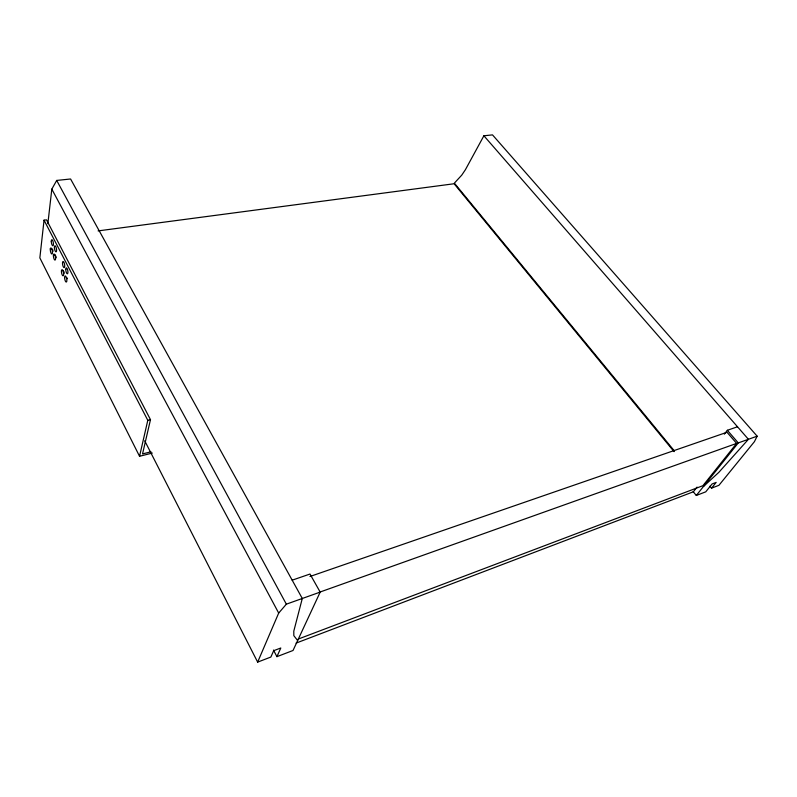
<?xml version="1.0" encoding="UTF-8"?>
<svg xmlns="http://www.w3.org/2000/svg" width="797" height="797" viewBox="0 0 797 797"><rect width="100%" height="100%" fill="white"/><g stroke="black" fill="none" stroke-linecap="round" stroke-linejoin="round"><path stroke-width="1.2" d="M150.982 451.799L142.543 453.921L150.484 419.66L46.535 219.862L44.044 220.171L39.85 257.889L139.545 456.282L152.317 453.065M47.85 223.728L51.815 189.138L56.707 180.431L70.584 178.986L302.292 598.487L293.794 631.154L293.824 635.667L297.64 640.549M139.545 456.282L147.794 420.298L44.044 220.171M144.705 440.761L257.65 662.118L278.691 613.062L286.352 604.176L320.185 592.101L309.993 574.039L292.18 580.176M273.461 650.053L276.918 656.668L280.813 647.981L273.69 650.691L270.87 657.047L257.65 662.118M320.185 592.101L293.027 650.482L276.918 656.668M674.352 450.903L454.37 183.131L461.742 175.141L465.408 169.701L483.889 135.779L492.496 134.882L757.15 436.178L754.42 441.668L718.934 485.313L711.512 488.162L709.928 486.24M724.324 434.166L727.352 430.28L737.504 426.784M697.066 487.087L693.32 491.809L296.085 643.099M309.953 576.5L727.013 432.263L736.627 443.411L702.924 485.682L298.247 639.064M693.161 491.619L696.299 495.465L738.261 442.913L757.15 436.178M711.512 488.162L716.164 482.404L712.1 483.948L705.743 491.839L696.299 495.465M703.532 486.419L718.824 472.362L748.413 439.296L483.889 135.779M318.93 592.43L736.627 443.411M147.794 420.298L150.484 419.66M61.479 270.701L63.152 270.452M53.449 255.03L55.103 254.791M50.35 248.993L52.004 248.764M98.101 230.901L454.111 183.748L674.043 451.63M727.352 430.28L738.261 442.913M56.707 180.431L286.352 604.176M51.815 189.138L278.691 613.062M67.277 278.721A3.098 0.976 79.4 0 1 67.177 277.934M64.238 273.202A3.088 0.966 79.5 0 1 63.969 271.638M56.238 257.72A3.058 0.946 79.7 0 1 55.939 256.166M53.04 251.324A3.049 0.936 79.8 0 1 52.811 249.77M61.489 270.641L61.439 271.279A3.088 0.966 79.4 0 0 62.365 275.194A3.088 0.966 79.4 0 0 63.591 274.905L63.64 274.268A3.088 0.966 79.4 0 0 62.724 270.332A3.088 0.966 79.4 0 0 61.489 270.641M50.37 248.794L50.311 249.401A3.049 0.936 79.7 0 0 51.157 253.307A3.049 0.936 79.7 0 0 52.383 253.177L52.443 252.569A3.049 0.936 79.7 0 0 51.596 248.654A3.049 0.936 79.7 0 0 50.37 248.794M53.529 254.582L53.429 255.11A3.058 0.936 79.7 0 0 54.116 259.085A3.058 0.936 79.7 0 0 55.431 259.523L55.531 258.985A3.058 0.936 79.7 0 0 54.854 255.01A3.058 0.936 79.7 0 0 53.529 254.582M62.535 262.572A3.108 0.976 79.6 0 0 63.939 267.563A3.108 0.976 79.6 0 0 64.378 263.518A3.108 0.976 79.6 0 0 62.535 262.572M54.415 247.429A3.088 0.956 79.8 0 0 56.039 251.842A3.088 0.956 79.8 0 0 56.039 247.16A3.088 0.956 79.8 0 0 54.415 247.429M65.762 269.416A3.029 0.956 79.5 0 0 67.376 273.779A3.029 0.956 79.5 0 0 67.396 269.207A3.029 0.956 79.5 0 0 65.762 269.416M64.627 277.565A3.098 0.966 79.4 0 0 66.281 282.058A3.098 0.966 79.4 0 0 66.31 277.406A3.098 0.966 79.4 0 0 64.627 277.565M51.287 241.371A3.068 0.946 79.9 0 0 52.901 245.765A3.068 0.946 79.9 0 0 52.901 241.083A3.068 0.946 79.9 0 0 51.287 241.371"/></g></svg>
